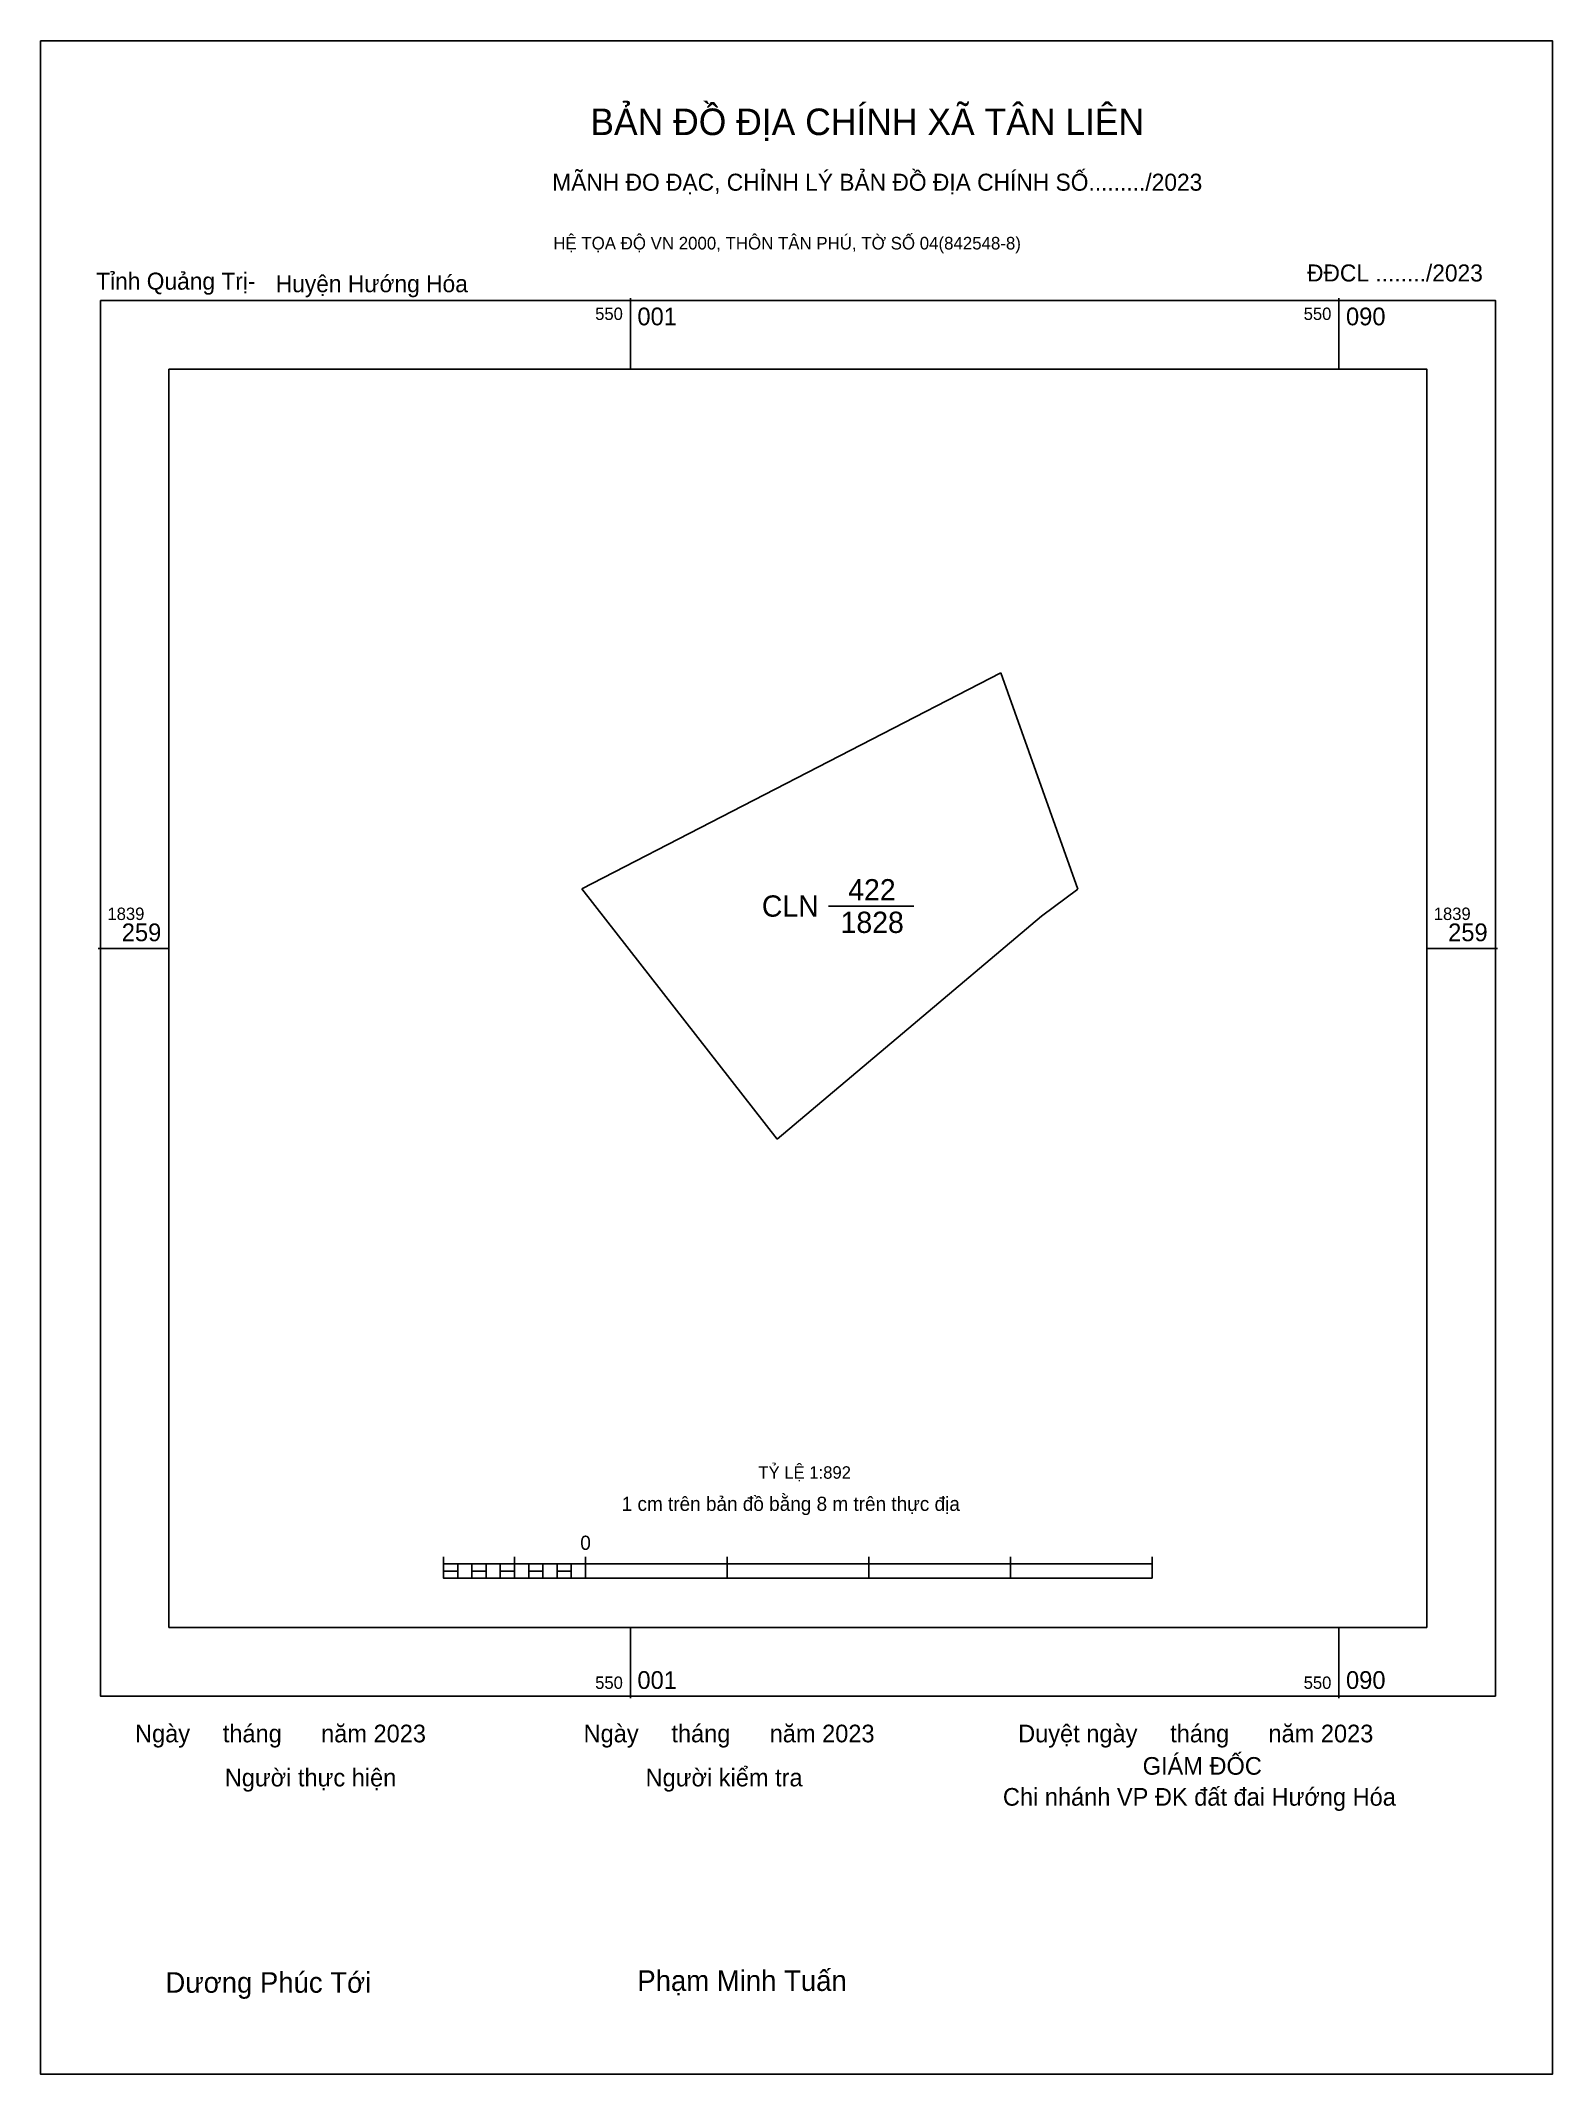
# Model space of a CAD drawing. Extents: x 549927 to 550117, y 1839117 to 1839374.
import ezdxf

# ---------------------------------------------------------------- set-up
doc = ezdxf.new("R2010")
doc.units = 0
for name, color, linetype in [('Level 10', 7, 'Continuous'), ('Level 13', 7, 'Continuous'), ('Level 15', 7, 'Continuous'), ('Level 6', 7, 'Continuous'), ('Level 62', 7, 'Continuous'), ('Level 63', 7, 'Continuous'), ('Level 9', 7, 'Continuous')]:
    doc.layers.add(name, color=color, linetype=linetype)

msp = doc.modelspace()

# ---------------------------------------------------------------- linework, layer by layer
at = {"layer": 'Level 10'}
for p, q in [((549995.15, 1839266.74), (550047.96, 1839293.93)), ((550047.96, 1839293.93), (550057.64, 1839266.71)), ((550019.76, 1839235.21), (549995.15, 1839266.74)), ((550026.23, 1839264.57), (550036.98, 1839264.57))]:
    msp.add_line(p, q, dxfattribs=at)
at = {"layer": 'Level 13'}
msp.add_lwpolyline([(550019.76, 1839235.21), (550035.55, 1839248.51), (550053.09, 1839263.29), (550057.64, 1839266.71)], dxfattribs=at)
at = {"layer": 'Level 15'}
msp.add_lwpolyline([(549926.97, 1839373.56), (550117.44, 1839373.56), (550117.44, 1839117.43), (549926.97, 1839117.43)], close=True, dxfattribs=at)
at = {"layer": 'Level 62'}
msp.add_lwpolyline([(549943.14, 1839332.19), (550101.61, 1839332.19), (550101.61, 1839173.72), (549943.14, 1839173.72)], close=True, dxfattribs=at)
at = {"layer": 'Level 63'}
for p, q in [((550001.27, 1839341.12), (550001.27, 1839332.19)), ((550090.54, 1839341.12), (550090.54, 1839332.19)), ((549934.22, 1839259.24), (549943.14, 1839259.24)), ((550101.61, 1839259.24), (550110.54, 1839259.24)), ((549977.74, 1839182.59), (549977.74, 1839179.91)), ((549986.67, 1839182.59), (549986.67, 1839179.91)), ((549995.6, 1839182.59), (549995.6, 1839179.91)), ((550013.45, 1839182.59), (550013.45, 1839179.91)), ((550031.31, 1839182.59), (550031.31, 1839179.91)), ((550049.16, 1839182.59), (550049.16, 1839179.91)), ((550067.01, 1839182.59), (550067.01, 1839179.91)), ((549977.74, 1839181.7), (550067.01, 1839181.7)), ((549977.74, 1839179.91), (550067.01, 1839179.91)), ((549979.53, 1839181.7), (549979.53, 1839179.91)), ((549981.31, 1839181.7), (549981.31, 1839179.91)), ((549983.1, 1839181.7), (549983.1, 1839179.91)), ((549984.88, 1839181.7), (549984.88, 1839179.91)), ((549986.67, 1839181.7), (549986.67, 1839179.91)), ((549988.46, 1839181.7), (549988.46, 1839179.91)), ((549990.24, 1839181.7), (549990.24, 1839179.91)), ((549992.03, 1839181.7), (549992.03, 1839179.91)), ((549993.81, 1839181.7), (549993.81, 1839179.91)), ((549995.6, 1839181.7), (549995.6, 1839179.91)), ((550001.27, 1839173.72), (550001.27, 1839164.8)), ((550090.54, 1839173.72), (550090.54, 1839164.8))]:
    msp.add_line(p, q, dxfattribs=at)
for points in [[(549934.5, 1839340.84), (550110.26, 1839340.84), (550110.26, 1839165.07), (549934.5, 1839165.07)], [(549977.74, 1839180.81), (549979.53, 1839180.81), (549979.53, 1839179.91), (549977.74, 1839179.91)], [(549977.74, 1839180.81), (549979.53, 1839180.81), (549979.53, 1839179.91), (549977.74, 1839179.91)], [(549981.31, 1839180.81), (549983.1, 1839180.81), (549983.1, 1839179.91), (549981.31, 1839179.91)], [(549984.88, 1839180.81), (549986.67, 1839180.81), (549986.67, 1839179.91), (549984.88, 1839179.91)], [(549988.46, 1839180.81), (549990.24, 1839180.81), (549990.24, 1839179.91), (549988.46, 1839179.91)], [(549992.03, 1839180.81), (549993.81, 1839180.81), (549993.81, 1839179.91), (549992.03, 1839179.91)]]:
    msp.add_lwpolyline(points, close=True, dxfattribs=at)

# ---------------------------------------------------------------- texts
at = {"layer": 'Level 13'}
for s, p in [('422', (550028.72, 1839265.28)), ('CLN', (550017.84, 1839263.23)), ('1828', (550027.76, 1839261.18))]:
    msp.add_text(s, height=2.678, dxfattribs=at).set_placement(p)
at = {"layer": 'Level 6'}
msp.add_text('TỶ LỆ 1:892', height=1.5693, dxfattribs=at).set_placement((550017.4, 1839192.44))
at = {"layer": 'Level 63'}
for s, height, p in [('BẢN ĐỒ ĐỊA CHÍNH XÃ TÂN LIÊN', 3.342, (549996.23, 1839361.67)), ('MÃNH ĐO ĐẠC, CHỈNH LÝ BẢN ĐỒ ĐỊA CHÍNH SỐ........./2023', 2.1445, (549991.43, 1839354.66)), ('HỆ TỌA ĐỘ VN 2000, THÔN TÂN PHÚ, TỜ SỐ 04(842548-8)', 1.5875, (549991.56, 1839347.26)), ('550', 1.562, (549996.84, 1839338.38)), ('001', 2.232, (550002.16, 1839337.71)), ('550', 1.562, (550086.11, 1839338.38)), ('090', 2.232, (550091.44, 1839337.71)), ('1839', 1.562, (549935.39, 1839262.81)), ('1839', 1.562, (550102.5, 1839262.81)), ('259', 2.232, (549937.19, 1839260.14)), ('259', 2.232, (550104.31, 1839260.14)), ('1 cm trên bản đồ bằng 8 m trên thực địa', 1.7854, (550000.18, 1839188.39)), ('0', 1.79, (549994.96, 1839183.48)), ('550', 1.562, (549996.84, 1839165.97)), ('001', 2.232, (550002.16, 1839165.97)), ('550', 1.562, (550086.11, 1839165.97)), ('090', 2.232, (550091.44, 1839165.97)), ('Ngày     tháng      năm 2023', 2.2214, (549938.86, 1839159.24)), ('Ngày     tháng      năm 2023', 2.2214, (549995.38, 1839159.24)), ('Duyệt ngày     tháng      năm 2023', 2.2214, (550050.13, 1839159.24)), ('GIÁM ĐỐC', 2.221, (550065.82, 1839155.16)), ('Người thực hiện', 2.2214, (549950.17, 1839153.69)), ('Người kiểm tra', 2.2214, (550003.19, 1839153.69)), ('Chi nhánh VP ĐK đất đai Hướng Hóa', 2.2214, (550048.21, 1839151.26)), ('Dương Phúc Tới', 2.591, (549942.69, 1839127.7)), ('Phạm Minh Tuấn', 2.591, (550002.15, 1839127.93))]:
    msp.add_text(s, height=height, dxfattribs=at).set_placement(p)
at = {"layer": 'Level 9'}
for s, p in [('Tỉnh Quảng Trị-', (549933.96, 1839342.2)), ('Huyện Hướng Hóa', (549956.59, 1839341.88)), ('ĐĐCL ......../2023', (550086.53, 1839343.23))]:
    msp.add_text(s, height=2.1445, dxfattribs=at).set_placement(p)

doc.saveas('drawing.dxf')
